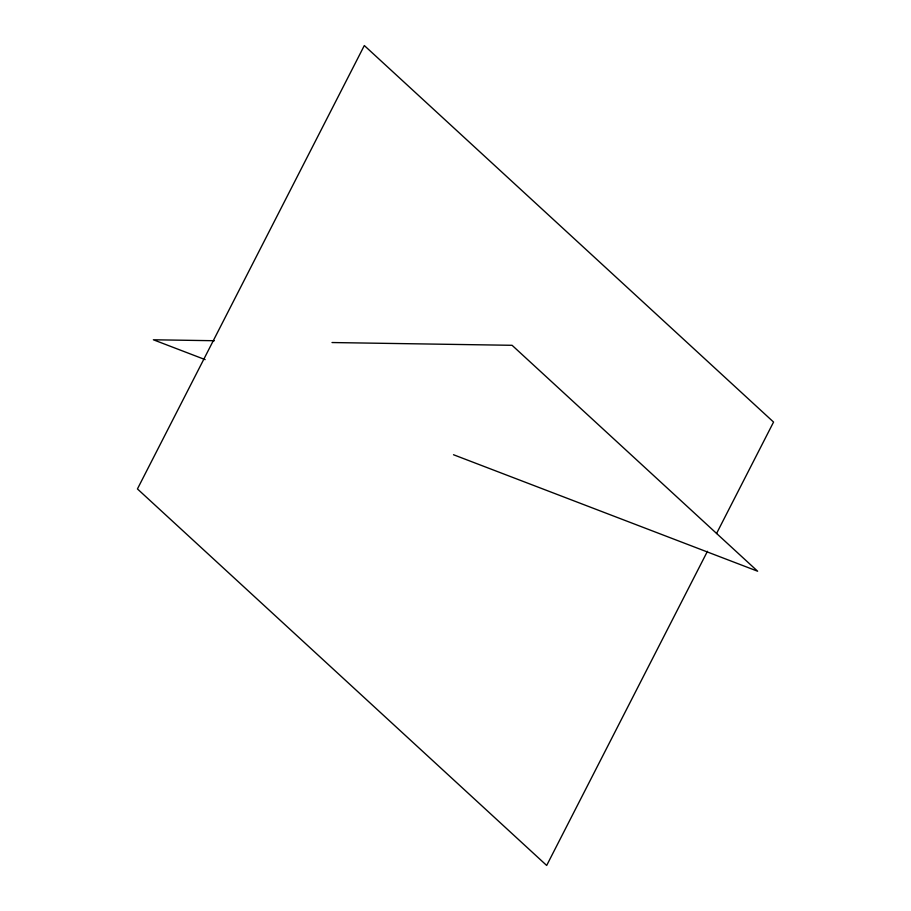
<?xml version="1.0" encoding="UTF-8"?>
<svg xmlns="http://www.w3.org/2000/svg" width="911" height="911" viewBox="0 0 911 911"><rect width="100%" height="100%" fill="white"/><g stroke="black" fill="none" stroke-linecap="round" stroke-linejoin="round"><path stroke-width="1.37" d="M707.448 551.28L546.68 865.45L137.436 488.934L364.32 45.55L773.564 422.066L716.524 533.55M214.336 340.725L153.367 339.78L205.157 359.617M332.014 342.536L512.084 345.303L757.633 571.22L453.507 454.737"/></g></svg>
